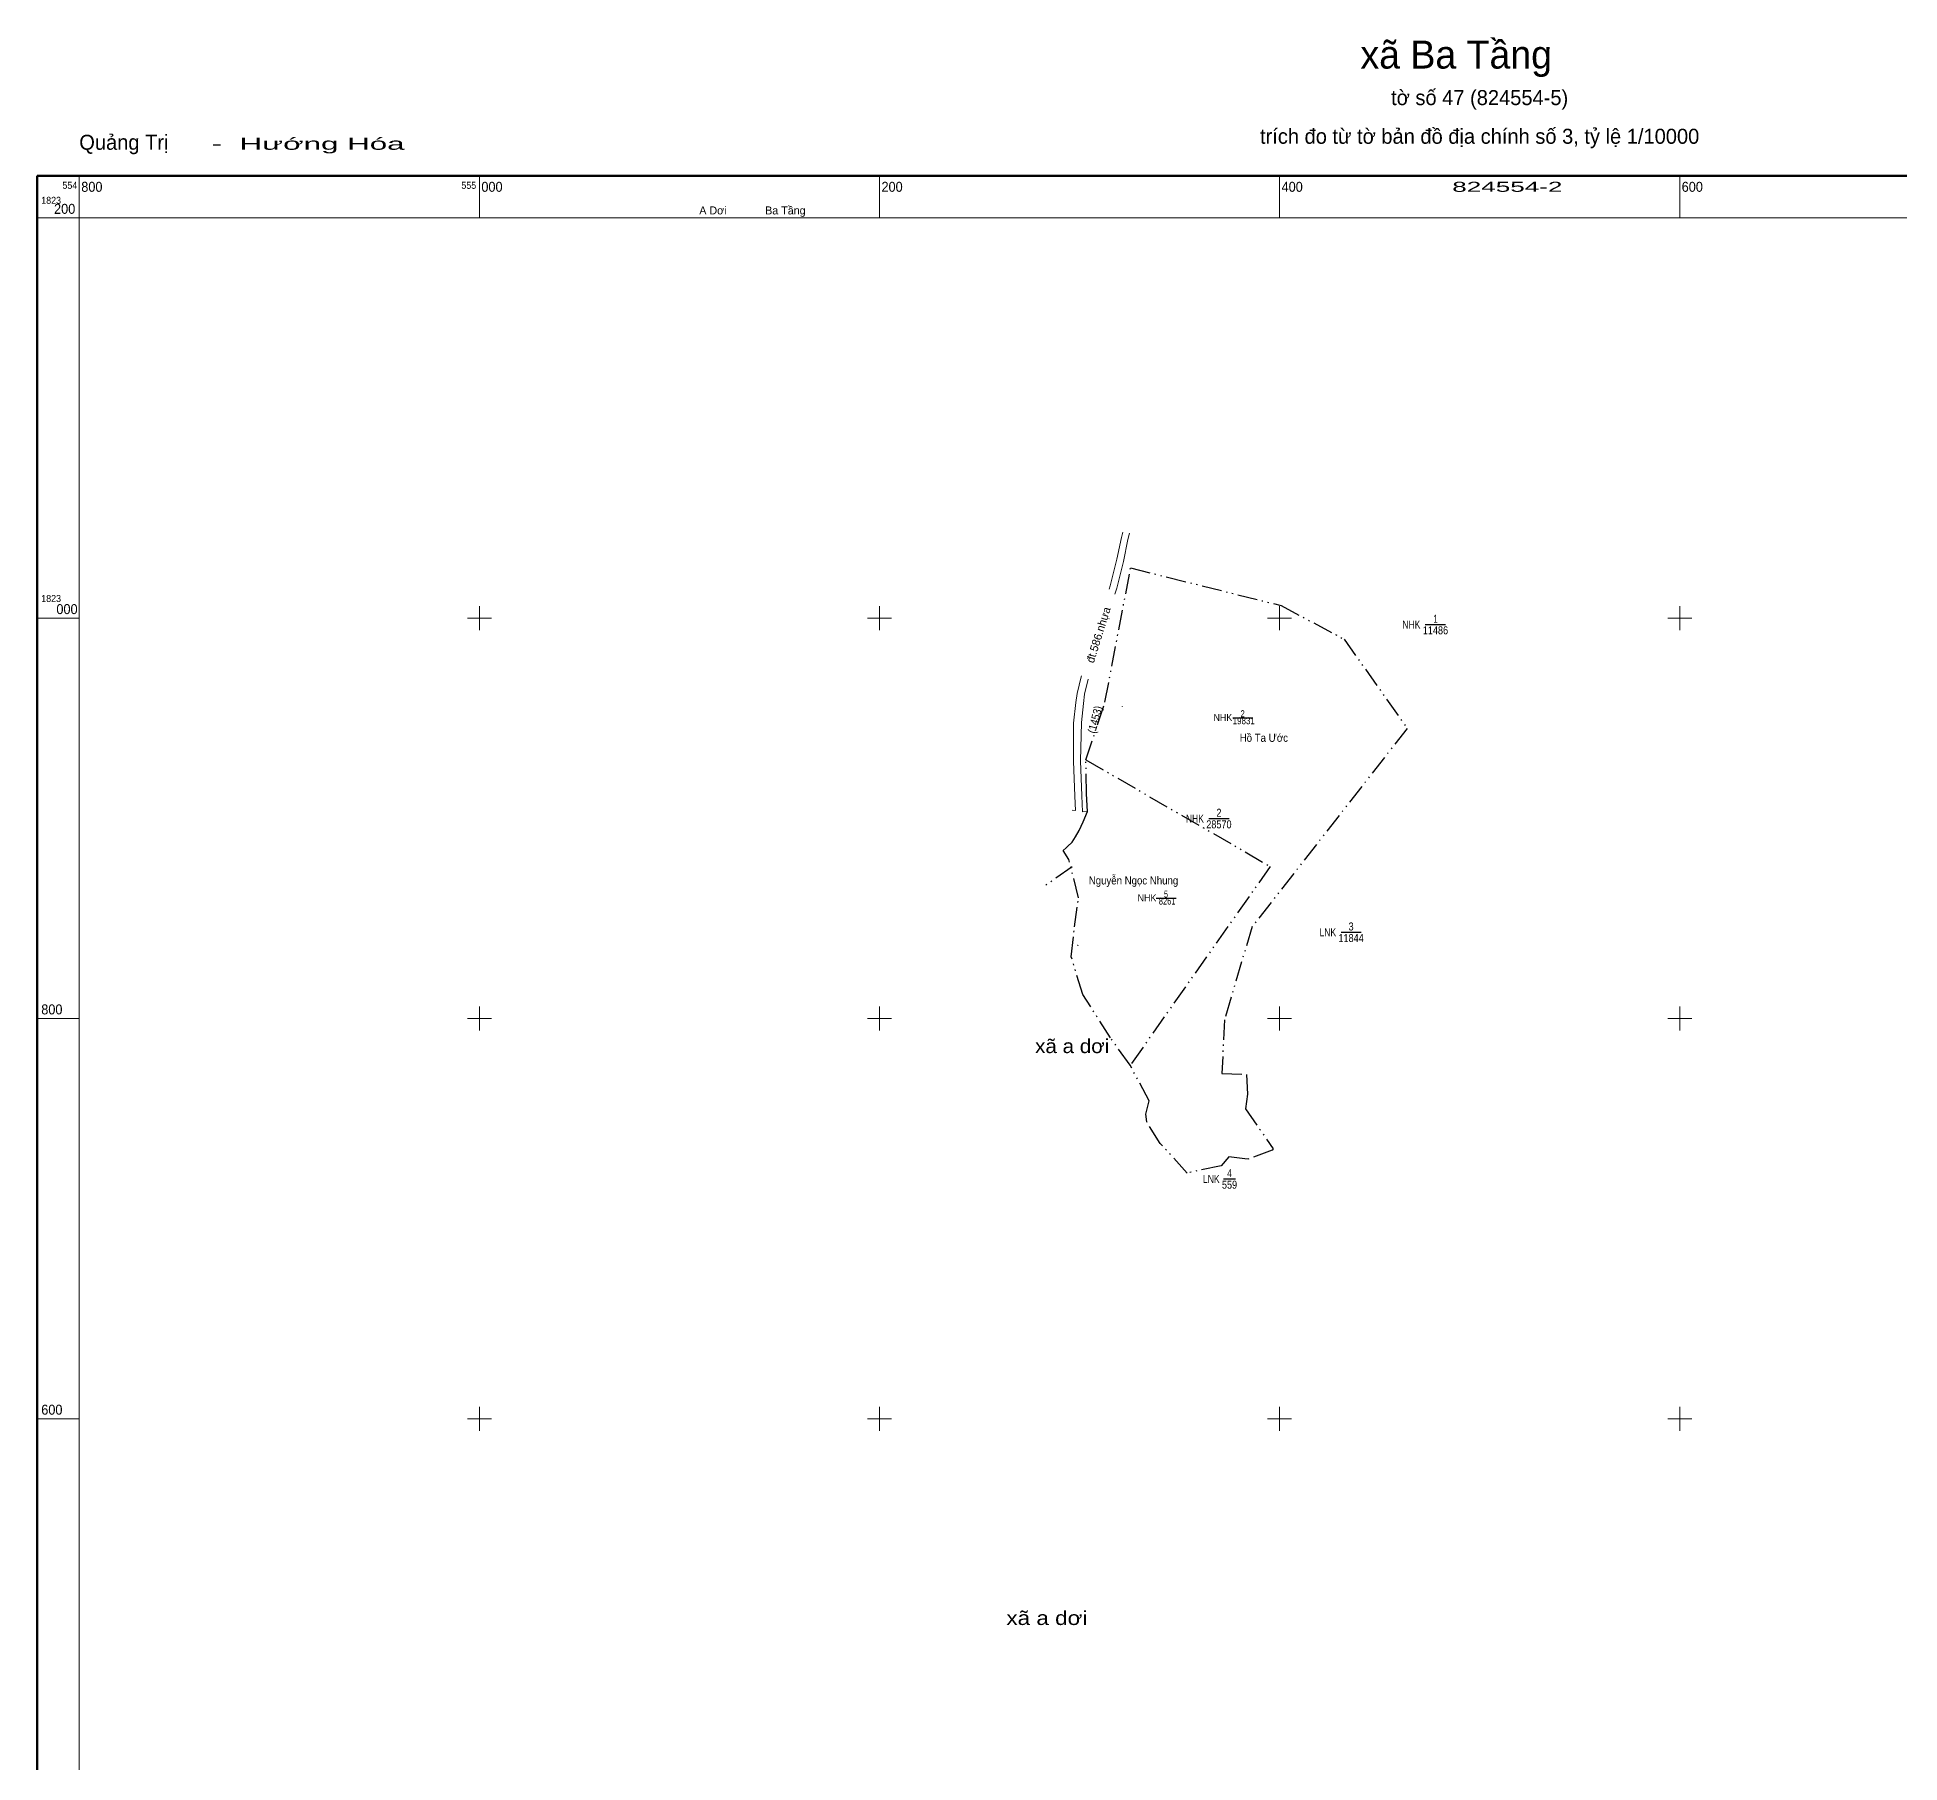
# Model space of a CAD drawing. Header units: metres. Extents: x 554779 to 556640, y 1821566 to 1823292.
# Drawn here: x 554779 to 555710, y 1822428 to 1823290 of the extents above; entities that cross this region are included whole.
import ezdxf
from ezdxf.enums import TextEntityAlignment as Align

# ---------------------------------------------------------------- set-up
doc = ezdxf.new("R2010")
doc.units = ezdxf.units.M
doc.header["$LTSCALE"] = 2
doc.linetypes.add('DASH_DOUBLE_DOT', pattern=[9.2, 5, -1.2, 0.3, -1.2, 0.3, -1.2])
for name, color, linetype, lineweight in [('1', 7, 'DASH_DOUBLE_DOT', 25), ('13', 7, 'Continuous', 25), ('2', 7, 'DASH_DOUBLE_DOT', 25), ('22', 7, 'Continuous', 13), ('63', 7, 'Continuous', 13)]:
    doc.layers.add(name, color=color, linetype=linetype, lineweight=lineweight)
for name, color, linetype in [('28', 7, 'Continuous'), ('48', 7, 'Continuous'), ('49', 7, 'Continuous')]:
    doc.layers.add(name, color=color, linetype=linetype)

msp = doc.modelspace()

# ---------------------------------------------------------------- linework, layer by layer
at = {"layer": '1'}
for points in [[(555299.55, 1822860.2), (555294.66, 1822879.44), (555291.9, 1822883.97), (555293.35, 1822885.24), (555294.06, 1822885.83), (555296.31, 1822888.11), (555298.01, 1822890.74), (555299.74, 1822893.88), (555301.76, 1822898.2), (555303.95, 1822903.31), (555303.48, 1822912.22), (555303.19, 1822929.21), (555312.73, 1822957.98), (555325.52, 1823025.07)], [(555400.86, 1823006.27), (555432.25, 1822989.47), (555463.79, 1822944.9), (555386.26, 1822845.86), (555372.42, 1822799.32), (555371.18, 1822772.46), (555383.45, 1822772.02), (555383.97, 1822762.12), (555383.03, 1822754.89), (555396.76, 1822734.85), (555396.27, 1822734.21), (555383.92, 1822729.6), (555374.6, 1822730.92), (555370.78, 1822726.4), (555353.76, 1822722.73), (555340.37, 1822737.55), (555333.56, 1822748.4), (555333.12, 1822752.13), (555334.8, 1822758.89), (555325.29, 1822776.56)], [(555303.19, 1822929.21), (555395.33, 1822875.93), (555325.29, 1822776.56), (555315.51, 1822790.27), (555301.6, 1822811.93), (555295.88, 1822830.78)], [(555295.88, 1822830.78), (555297.47, 1822845.68), (555299.55, 1822860.2)]]:
    msp.add_lwpolyline(points, dxfattribs=at)
at = {"layer": '13'}
for p, q in [((555472.84, 1822996.81), (555483.01, 1822996.81)), ((555364.62, 1822899.86), (555374.74, 1822899.86)), ((555430.73, 1822843.05), (555440.77, 1822843.05)), ((555371.97, 1822719.81), (555377.98, 1822719.81))]:
    msp.add_line(p, q, dxfattribs=at)
at = {"layer": '2'}
for p, q in [((555325.52, 1823025.07), (555400.86, 1823006.27)), ((555376.55, 1822950.16), (555388.89, 1822950.16)), ((555296.25, 1822875.78), (555281.34, 1822865.2)), ((555338.23, 1822860.06), (555348.89, 1822860.06))]:
    msp.add_line(p, q, dxfattribs=at)
for centre, start, end in [((555320.49, 1822955.99), 341.65707, 349.20489), ((555300, 1822836.9), 193.44661, 205.56618)]:
    msp.add_arc(centre, 1, start, end, dxfattribs=at)
at = {"layer": '22'}
msp.add_line((555297.93, 1822903.81), (555296.29, 1822903.99), dxfattribs=at)
msp.add_line((555297.93, 1822903.81), (555296.29, 1822903.99), dxfattribs=at)
msp.add_line((555297.93, 1822903.81), (555296.29, 1822903.99), dxfattribs=at)
msp.add_line((555297.93, 1822903.81), (555296.29, 1822903.99), dxfattribs=at)
msp.add_line((555297.93, 1822903.81), (555296.29, 1822903.99), dxfattribs=at)
msp.add_line((555297.93, 1822903.81), (555296.29, 1822903.99), dxfattribs=at)
msp.add_line((555297.93, 1822903.81), (555296.29, 1822903.99), dxfattribs=at)
msp.add_line((555297.93, 1822903.81), (555296.29, 1822903.99), dxfattribs=at)
for points in [[(555314.85, 1823014.49), (555315.35, 1823016.13), (555318.59, 1823029.45), (555321.06, 1823040.28), (555321.65, 1823043.03)], [(555324.91, 1823042.38), (555324.18, 1823039.29), (555321.96, 1823028.26), (555318.64, 1823014.92), (555317.73, 1823011.92)], [(555297.93, 1822903.81), (555297.64, 1822911.07), (555296.99, 1822928.46), (555297.06, 1822947.47), (555298.14, 1822957.85), (555298.86, 1822962.26), (555300.83, 1822970.68), (555301.02, 1822971.24)], [(555304.28, 1822969.47), (555302.49, 1822962.07), (555301.92, 1822957.31), (555300.96, 1822947.82), (555300.44, 1822928.66), (555301.17, 1822911.29), (555301.49, 1822903.29), (555303.95, 1822903.31)]]:
    msp.add_lwpolyline(points, dxfattribs=at)
at = {"layer": '63'}
for p, q in [((554800, 1823200), (554800, 1823221)), ((555000, 1823200), (555000, 1823221)), ((555200, 1823200), (555200, 1823221)), ((555400, 1823200), (555400, 1823221)), ((555600, 1823200), (555600, 1823221)), ((554800, 1823200), (554779, 1823200)), ((555000, 1822994), (555000, 1823006)), ((555200, 1822994), (555200, 1823006)), ((555400, 1822994), (555400, 1823006)), ((555600, 1822994), (555600, 1823006)), ((554800, 1823000), (554779, 1823000)), ((554994, 1823000), (555006, 1823000)), ((555194, 1823000), (555206, 1823000)), ((555394, 1823000), (555406, 1823000)), ((555594, 1823000), (555606, 1823000)), ((555000, 1822794), (555000, 1822806)), ((555200, 1822794), (555200, 1822806)), ((555400, 1822794), (555400, 1822806)), ((555600, 1822794), (555600, 1822806)), ((554800, 1822800), (554779, 1822800)), ((554994, 1822800), (555006, 1822800)), ((555194, 1822800), (555206, 1822800)), ((555394, 1822800), (555406, 1822800)), ((555594, 1822800), (555606, 1822800)), ((555000, 1822594), (555000, 1822606)), ((555200, 1822594), (555200, 1822606)), ((555400, 1822594), (555400, 1822606)), ((555600, 1822594), (555600, 1822606)), ((554800, 1822600), (554779, 1822600)), ((554994, 1822600), (555006, 1822600)), ((555194, 1822600), (555206, 1822600)), ((555394, 1822600), (555406, 1822600)), ((555594, 1822600), (555606, 1822600))]:
    msp.add_line(p, q, dxfattribs=at)
at = {"layer": '63', "lineweight": 158}
msp.add_lwpolyline([(554779, 1823221), (556221, 1823221), (556221, 1821779), (554779, 1821779)], close=True, dxfattribs=at)
at = {"layer": '63'}
msp.add_lwpolyline([(554800, 1823200), (556200, 1823200), (556200, 1821800), (554800, 1821800)], close=True, dxfattribs=at)

# ---------------------------------------------------------------- texts
at = {"layer": '13'}
for s, width, p in [('1', 0.7, (555477.92, 1822997.7)), ('11486', 0.85, (555477.92, 1822991.92)), ('28570', 0.85, (555369.68, 1822894.97)), ('2', 0.85, (555369.68, 1822900.75)), ('11844', 0.85, (555435.75, 1822838.16)), ('3', 0.85, (555435.75, 1822843.94)), ('4', 0.8, (555374.97, 1822720.7)), ('559', 0.85, (555374.97, 1822714.92))]:
    msp.add_text(s, height=4, dxfattribs=dict(at, width=width)).set_placement(p, align=Align.CENTER)
at = {"layer": '13', "width": 0.8}
for s, p in [('NHK ', (555471.57, 1822994.81)), ('NHK ', (555363.36, 1822897.86)), ('LNK ', (555429.47, 1822841.05)), ('LNK ', (555371.22, 1822717.81))]:
    msp.add_text(s, height=4, dxfattribs=at).set_placement(p, align=Align.RIGHT)
at = {"layer": '2'}
for s, width, p in [('2', 0.8, (555381.53, 1822950.48)), ('19831', 0.85, (555382.09, 1822946.98)), ('5', 0.75, (555343.22, 1822860.38)), ('8261', 0.8, (555343.79, 1822856.88))]:
    msp.add_text(s, height=3.5, dxfattribs=dict(at, width=width)).set_placement(p, align=Align.CENTER)
for s, height, width, p in [('NHK ', 3.5, 0.95, (555377.58, 1822948.61)), ('Hồ Ta Ước', 4, 0.9, (555404.2, 1822938.2)), ('Nguyễn Ngọc Nhung', 4, 0.9, (555349.33, 1822866.93)), ('NHK ', 3.5, 0.95, (555339.67, 1822858.47))]:
    msp.add_text(s, height=height, dxfattribs=dict(at, width=width)).set_placement(p, align=Align.RIGHT)
at = {"layer": '28'}
msp.add_text('đt.586.nhựa', height=4, rotation=72.679, dxfattribs=at).set_placement((555311.36, 1822991.05), align=Align.CENTER)
msp.add_text('đt.586.nhựa', height=4, rotation=72.679, dxfattribs=at).set_placement((555311.36, 1822991.05), align=Align.CENTER)
msp.add_text('đt.586.nhựa', height=4, rotation=72.679, dxfattribs=at).set_placement((555311.36, 1822991.05), align=Align.CENTER)
msp.add_text('đt.586.nhựa', height=4, rotation=72.679, dxfattribs=at).set_placement((555311.36, 1822991.05), align=Align.CENTER)
at = {"layer": '48'}
for width, p in [(1.1, (555296.34, 1822782.67)), (1.2, (555283.68, 1822496.92))]:
    msp.add_text('xã a dơi', height=7, dxfattribs=dict(at, width=width)).set_placement(p, align=Align.CENTER)
at = {"layer": '49', "width": 0.9}
msp.add_text('(1453)', height=4, rotation=75.063, dxfattribs=at).set_placement((555309.63, 1822948.82), align=Align.CENTER)
at = {"layer": '63'}
for s, height, p in [('xã Ba Tầng', 14, (555488.3, 1823274.58)), ('tờ số 47 (824554-5)', 7.5, (555500.01, 1823256.32)), ('trích đo từ tờ bản đồ địa chính số 3, tỷ lệ 1/10000', 7.5, (555500, 1823237)), ('A Dơi             Ba Tầng', 4, (555136.51, 1823201.7))]:
    msp.add_text(s, height=height, dxfattribs=at).set_placement(p, align=Align.CENTER)
msp.add_text('Quảng Trị', height=7.5, dxfattribs=at).set_placement((554800, 1823234))
for s, height, width, p in [('  -  Hướng Hóa', 6, 1.95, (554857.53, 1823234)), ('800', 5, 0.95, (554801, 1823213)), ('000', 5, 0.95, (555001, 1823213)), ('200', 5, 0.95, (555201, 1823213)), ('400', 5, 0.95, (555401, 1823213)), ('600', 5, 0.95, (555601, 1823213)), ('1823', 3.5, 0.95, (554781, 1823207)), ('1823', 3.5, 0.95, (554781, 1823008.08)), ('000', 5, 0.95, (554788.57, 1823002)), ('800', 5, 0.95, (554781, 1822802)), ('600', 5, 0.95, (554781, 1822602))]:
    msp.add_text(s, height=height, dxfattribs=dict(at, width=width)).set_placement(p)
at = {"layer": '63', "width": 0.95}
for s, height, p in [('554', 3.5, (554799, 1823214.5)), ('555', 3.5, (554998.42, 1823214.5)), ('200', 5, (554798, 1823202))]:
    msp.add_text(s, height=height, dxfattribs=at).set_placement(p, align=Align.RIGHT)
at = {"layer": '63', "width": 1.95}
msp.add_text('824554-2', height=5, dxfattribs=at).set_placement((555513.85, 1823213), align=Align.CENTER)

doc.saveas('drawing.dxf')
